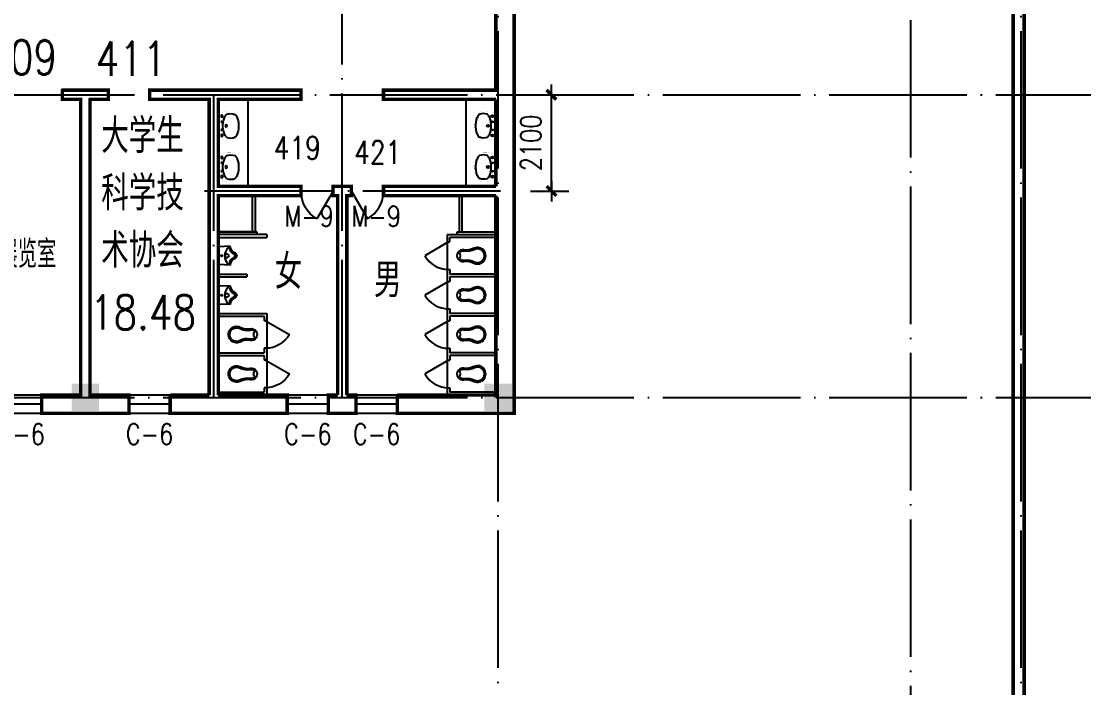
# Model space of a CAD drawing. Extents: x -55219 to 470149, y 494712 to 780039.
# Drawn here: x 415908 to 439073, y 649070 to 663608 of the extents above; entities that cross this region are included whole.
import ezdxf
from ezdxf.enums import TextEntityAlignment as Align

# ---------------------------------------------------------------- set-up
doc = ezdxf.new("R2010")
doc.units = 0
doc.header["$LTSCALE"] = 1500
doc.header["$MEASUREMENT"] = 0
doc.linetypes.add('DOTE', pattern=[2.42, 2, -0.2, 0.02, -0.2])
doc.layers.get('0').update_dxf_attribs({"linetype": 'CONTINUOUS'})
doc.layers.get('DEFPOINTS').update_dxf_attribs({"linetype": 'CONTINUOUS'})
for name, color, linetype in [('COLUMN', 7, 'CONTINUOUS'), ('DOTE', 1, 'DOTE'), ('LVTRY', 6, 'CONTINUOUS'), ('PUB_TEXT', 7, 'CONTINUOUS'), ('PUB_WALL', 255, 'CONTINUOUS'), ('WALL', 255, 'CONTINUOUS'), ('WINDOW', 2, 'CONTINUOUS'), ('WINDOW_TEXT', 7, 'CONTINUOUS')]:
    doc.layers.add(name, color=color, linetype=linetype)
doc.styles.add('_HZTXT', font='txt.shx', dxfattribs={"width": 0.8, "bigfont": 'hztxt.shx'})
doc.styles.add('_SIMPLEX', font='SIMPLEX.shx', dxfattribs={"width": 0.6})
doc.styles.add('DIM_FONT', font='SIMPLEX.shx', dxfattribs={"width": 0.8})
doc.styles.add('SIMPLEX', font='SIMPLEX.SHX')
doc.dimstyles.new('DIMN150', dxfattribs={"dimscale": 1.5, "dimtxt": 300, "dimasz": 1, "dimexe": 250, "dimexo": 300, "dimgap": 150, "dimtad": 1, "dimdec": 0, "dimzin": 0, "dimdsep": 46, "dimtxsty": 'DIM_FONT', "dimblk": '_DIMX', "dimcen": 0.09, "dimclrt": 7, "dimadec": 0, "dimazin": 0, "dimtfac": 1, "dimtdec": 0, "dimtix": 1, "dimtmove": 2, "dimatfit": 3, "dimldrblk": '_DIMX', "dimfxl": 1, "dimtolj": 1, "dimtzin": 0, "dimarcsym": 0})

# ---------------------------------------------------------------- blocks, each defined once
blk = doc.blocks.new('M_E8')
for p, q in [((-204, -257), (-194, -2)), ((-194, -2), (196, -2)), ((206, -257), (196, -2))]:
    blk.add_line(p, q)
at = {"const_width": 1.5}
for points in [[(-196, 0), (196, 0), (206, -257, -4.356259)], [(-194, -2), (-204, -257, 0.758087)]]:
    blk.add_lwpolyline(points, format="xyb", dxfattribs=at)
for points in [[(-2, -142), (6, -142), (12, -146), (19, -148), (25, -152), (29, -158), (34, -166), (37, -174), (39, -183), (37, -191), (35, -200), (29, -208), (25, -214), (17, -219), (12, -223), (4, -224), (-2, -224), (-6, -224), (-11, -223), (-18, -221), (-26, -217), (-32, -213), (-37, -207), (-42, -199), (-44, -190), (-45, -183), (-42, -173), (-40, -164), (-35, -158), (-31, -150), (-26, -148), (-24, -144), (-18, -143), (-14, -143), (-12, -142), (-8, -142), (-6, -141), (-2, -142)], [(-204, -257), (-194, -258), (-194, -258), (-183, -260), (-175, -261), (-165, -264), (-156, -268), (-147, -271), (-138, -275), (-128, -281), (-119, -287), (-109, -295), (-102, -300), (-94, -308), (-86, -316), (-79, -324), (-74, -332), (-68, -340), (-62, -348), (-58, -356), (-54, -366), (-50, -374), (-43, -383), (-36, -389), (-30, -392), (-23, -395), (-17, -398), (-9, -399), (0, -399), (13, -398), (23, -395), (29, -392), (35, -389), (43, -385), (49, -380), (54, -374), (58, -366), (62, -357), (65, -347), (71, -340), (75, -332), (80, -325), (85, -319), (91, -313), (95, -308), (100, -302), (106, -295), (113, -290), (119, -285), (126, -280), (132, -277), (139, -273), (145, -271), (154, -268), (162, -264), (173, -261), (183, -259), (191, -258), (199, -257), (206, -257)]]:
    blk.add_lwpolyline(points, dxfattribs=at)
for centre, radius in [((-3, -184), 41.7), ((-1, -74), 15)]:
    blk.add_circle(centre, radius)
for centre, radius, start, end in [((-158, -223), 22.7, 134.5857, 206.4573), ((-2, -389), 250, 46.6458, 133.3542), ((162, -222), 16.2, 297.1389, 62.8611), ((-218, -432), 176, 26.1838, 85.5792), ((-198, -412), 179, 22.2984, 83.8043), ((1, -338), 63.3, 194.7447, 345.2553), ((4, -329), 38.6, 202.7778, 341.3609), ((201, -407), 174, 100.5676, 157.7034), ((215, -425), 168, 93.3348, 155.3309)]:
    blk.add_arc(centre, radius, start, end)
blk.add_point((1, -402))
at = {"width": 0.8, "flags": 9}
for tag in ['XSIZE', 'YSIZE']:
    blk.add_attdef(tag, (0, 0), '', height=0.5, dxfattribs=at)
blk = doc.blocks.new('P_WCFL01')
blk.add_lwpolyline([(128, -476, -0.181036), (163, -256, 1.566077), (-163, -256, -0.181036), (-128, -476, 1.18639)], format="xyb", close=True)
for points in [[(99, -482, -0.179698), (137, -242, 1.55292), (-137, -242, -0.179698), (-99, -482, 0.263172), (-65, -574, -0.179698)], [(65, -574, 0.263172), (99, -482, -0.179698)]]:
    blk.add_lwpolyline(points, format="xyb")
blk.add_arc((0, -659), 107, 52.646, 127.354)
blk = doc.blocks.new('M_A1SFU')
blk.add_line((-0.5, 0), (0, -0.866))
blk.add_arc((-0.5, 0), 1, 300, 0)
blk = doc.blocks.new('_FZH')
blk.add_solid([(0.5, 0.5), (0.5, -0.5), (-0.5, 0.5), (-0.5, -0.5)])
blk = doc.blocks.new('_WBLK')
for p, q in [((-0.5, 0.5), (0.5, 0.5)), ((-0.5, 0), (0.5, 0)), ((-0.5, -0.5), (0.5, -0.5))]:
    blk.add_line(p, q)
at = {"layer": 'WINDOW_TEXT', "style": 'SIMPLEX', "flags": 9}
blk.add_attdef('A', text='', height=1, dxfattribs=at).set_placement((0, 1.5), align=Align.MIDDLE)
blk = doc.blocks.new('M_E11')
for p, q in [((-280, -10), (-280, 0)), ((280, 0), (280, -10)), ((-251, -189), (-251, -186)), ((-248, -183), (-250, -185))]:
    blk.add_line(p, q)
at = {"const_width": 1.5}
for points in [[(-280, 0), (280, 0)], [(-326, -200), (-280, -5)], [(326, -204), (280, -5)]]:
    blk.add_lwpolyline(points, dxfattribs=at)
for points in [[(-326, -200, 0.008223), (-326, -204, 0.149285)], [(-326, -266, 0.149285), (-304, -337, 0.107079), (-231, -408, 0.075625), (-131, -450, 0.062436), (-1, -467, 0.062436), (130, -452, 0.075625), (230, -410, 0.107079), (304, -339, 0.149285), (326, -268, 0.005205), (326, -266, 0.086596)]]:
    blk.add_lwpolyline(points, format="xyb", dxfattribs=at)
at = {"const_width": 1.5, "flags": 128}
for points in [[(-326, -204), (-326, -268)], [(326, -204), (326, -268)]]:
    blk.add_lwpolyline(points, dxfattribs=at)
at = {"flags": 128}
for points in [[(-253, -188, 0.172546), (-250, -358, 0.726395)], [(253, -188, -0.172546), (250, -358, -0.726395)]]:
    blk.add_lwpolyline(points, format="xyb", dxfattribs=at)
for points in [[(253, -188, 0.098208), (193, -141, 0.066287), (110, -111, 0.052428), (0, -100, 0.052428), (-110, -111, 0.066287), (-193, -141, 0.093876), (-251, -186, 0.171377)], [(-250, -358, 0.091341), (-193, -401, 0.066287), (-110, -431, 0.052428), (0, -442, 0.052428), (110, -431, 0.066287), (193, -401, 0.091756), (250, -358, 0.171377)]]:
    blk.add_lwpolyline(points, format="xyb")
for centre, radius in [((-210, -75), 24), ((-210, -75), 24), ((-210, -75), 24), ((-90, -65), 10), ((0, -170), 25), ((0, -170), 15), ((90, -65), 10), ((210, -75), 24)]:
    blk.add_circle(centre, radius)
blk.add_arc((-250, -186), 1, 131.3224, 180)
at = {"width": 0.8, "flags": 9}
for tag in ['XSIZE', 'YSIZE']:
    blk.add_attdef(tag, (0, 0), '', height=0.5, dxfattribs=at)
blk = doc.blocks.new('_DIMX')
blk.add_line((-150, 0), (150, 0))
at = {"const_width": 50}
blk.add_lwpolyline([(-70, -70), (70, 70)], dxfattribs=at)
blk = doc.blocks.new('*D844')
at = {"color": 0, "linetype": 'ByBlock'}
for p, q in [((427007, 662005), (427843, 662005)), ((427468, 659906), (427468, 662003)), ((427007, 659905), (427843, 659905))]:
    blk.add_line(p, q, dxfattribs=at)
at = {"layer": 'DEFPOINTS', "color": 0, "linetype": 'ByBlock'}
for p in [(426557, 662005), (427468, 662005), (426557, 659905)]:
    blk.add_point(p, dxfattribs=at)
at = {"color": 0, "linetype": 'ByBlock', "xscale": 1.5, "yscale": 1.5, "zscale": 1.5}
for p, rotation in [((427468, 662005), 90), ((427468, 659905), 270)]:
    blk.add_blockref('_DIMX', p, dxfattribs=dict(at, rotation=rotation))
at = {"color": 7, "linetype": 'ByBlock', "insert": (427018, 660955), "char_height": 450, "attachment_point": 5, "rotation": 90, "style": 'DIM_FONT'}
blk.add_mtext('\\A1;2100', dxfattribs=at)
blk = doc.blocks.new('_DBLK')
blk.add_line((-0.5, 0), (0, -0.866))
blk.add_arc((-0.5, 0), 1, 300, 0)
at = {"layer": 'WINDOW_TEXT', "style": 'SIMPLEX', "flags": 9}
blk.add_attdef('A', text='', height=1, dxfattribs=at).set_placement((0, 1.5), align=Align.MIDDLE)

msp = doc.modelspace()

# ---------------------------------------------------------------- linework, layer by layer
at = {"layer": 'DOTE'}
for p, q in [((426305.2, 605943), (426305.2, 674505.6)), ((435305.2, 606183.3), (435305.2, 674505.6)), ((437705, 605943), (437705, 674505.6)), ((422905.2, 655404.9), (422905.2, 664404.9)), ((364555.2, 662004.9), (444227.5, 662004.9)), ((420105.2, 655404.9), (420105.2, 662004.9)), ((426355.2, 659904.9), (419905.2, 659904.9)), ((364555.2, 655404.9), (444227.5, 655404.9))]:
    msp.add_line(p, q, dxfattribs=at)
at = {"layer": 'LVTRY'}
for p, q in [((420853.3, 660004.9), (420853.3, 661904.9)), ((425607.2, 660004.9), (425607.2, 661904.9)), ((420945.1, 659804.9), (420944.4, 659014.9)), ((420945.1, 659804.9), (420944.4, 659014.9)), ((421005.1, 659804.9), (421004.4, 659014.9)), ((421005.1, 659804.9), (421004.4, 659014.9)), ((425455.4, 659804.9), (425455.4, 659014.9)), ((425455.4, 659804.9), (425455.4, 659014.9)), ((425515.4, 659804.9), (425515.4, 659014.9)), ((425515.4, 659804.9), (425515.4, 659014.9)), ((421044.4, 659014.9), (420204.5, 659014.9)), ((420204.5, 659014.9), (421044.4, 659014.9)), ((421265.2, 658954.9), (420204.5, 658954.9)), ((420204.5, 658954.9), (420204.5, 655454.9)), ((421044.4, 658954.9), (420204.5, 658954.9)), ((421044.4, 658954.9), (420204.5, 658954.9)), ((420204.5, 658893.9), (421265.2, 658893.9)), ((420204.5, 658893.9), (421204.5, 658893.9)), ((421044.4, 658954.9), (421044.4, 659014.9)), ((421044.4, 659014.9), (421044.4, 658954.9)), ((421265.2, 658954.9), (421265.2, 658893.9)), ((425194.5, 658954.9), (425194.5, 655454.9)), ((425194.5, 658954.9), (425194.5, 658794.3)), ((425194.5, 658954.9), (426255.2, 658954.9)), ((426255.2, 658893.9), (425255.2, 658893.9)), ((426255.2, 658893.9), (425255.2, 658893.9)), ((425255.2, 658794.3), (425255.2, 658893.9)), ((425415.4, 658954.9), (425415.4, 659014.9)), ((425415.4, 659014.9), (426255.2, 659014.9)), ((425415.4, 658954.9), (425415.4, 659014.9)), ((425415.4, 659014.9), (426255.2, 659014.9)), ((425195.2, 658794.3), (425255.2, 658794.3)), ((425195.2, 658193.9), (425255.2, 658193.9)), ((425195.2, 658193.9), (425195.2, 657933.9)), ((425255.2, 658193.9), (425255.2, 658093.9)), ((420204.5, 658093.9), (420822.6, 658093.9)), ((420204.5, 658093.9), (420822.6, 658093.9)), ((420204.5, 658033.9), (420822.6, 658033.9)), ((420822.6, 658093.9), (420822.6, 658033.9)), ((425195.2, 657933.9), (425255.2, 657933.9)), ((426255.2, 658093.9), (425255.2, 658093.9)), ((426255.2, 658093.9), (425255.2, 658093.9)), ((426255.2, 658033.9), (425255.2, 658033.9)), ((425255.2, 658033.9), (425255.2, 657933.9)), ((420204.5, 657234.3), (421265.2, 657234.3)), ((420204.5, 657234.3), (421204.5, 657234.3)), ((421265.2, 657234.3), (421265.2, 655454.9)), ((425195.2, 657334.3), (425195.2, 657074.3)), ((425195.2, 657334.3), (425255.2, 657334.3)), ((425255.2, 657334.3), (425255.2, 657234.3)), ((426255.2, 657234.3), (425255.2, 657234.3)), ((426255.2, 657234.3), (425255.2, 657234.3)), ((420204.5, 657174.3), (421204.5, 657174.3)), ((421204.5, 657174.3), (421204.5, 657074.3)), ((421264.5, 657074.3), (421204.5, 657074.3)), ((425195.2, 657074.3), (425255.2, 657074.3)), ((425255.2, 657174.3), (425255.2, 657074.3)), ((426255.2, 657174.3), (425255.2, 657174.3)), ((420204.5, 656374.6), (421204.5, 656374.6)), ((420204.5, 656374.6), (421204.5, 656374.6)), ((420204.5, 656314.6), (421204.5, 656314.6)), ((421204.5, 656474.6), (421204.5, 656374.6)), ((421264.5, 656474.6), (421204.5, 656474.6)), ((421204.5, 656314.6), (421204.5, 656214.6)), ((421264.5, 656474.6), (421264.5, 656214.6)), ((425195.2, 656474.6), (425255.2, 656474.6)), ((425195.2, 656474.6), (425195.2, 656214.6)), ((425255.2, 656474.6), (425255.2, 656374.6)), ((426255.2, 656374.6), (425255.2, 656374.6)), ((426255.2, 656374.6), (425255.2, 656374.6)), ((425255.2, 656314.6), (425255.2, 656214.6)), ((426255.2, 656314.6), (425255.2, 656314.6)), ((421264.5, 656214.6), (421204.5, 656214.6)), ((425195.2, 656214.6), (425255.2, 656214.6)), ((421204.5, 655614.9), (421204.5, 655514.9)), ((421204.5, 655614.9), (421204.5, 655514.9)), ((421264.5, 655614.9), (421204.5, 655614.9)), ((421264.5, 655614.9), (421204.5, 655614.9)), ((421264.5, 655614.9), (421264.5, 655454.9)), ((425195.2, 655614.9), (425195.2, 655454.9)), ((425195.2, 655614.9), (425255.2, 655614.9)), ((425195.2, 655614.9), (425255.2, 655614.9)), ((425255.2, 655614.9), (425255.2, 655514.9)), ((425255.2, 655614.9), (425255.2, 655514.9)), ((420204.5, 655514.9), (421204.5, 655514.9)), ((420204.5, 655514.9), (421204.5, 655514.9)), ((420204.5, 655514.9), (421204.5, 655514.9)), ((420204.5, 655514.9), (421204.5, 655514.9)), ((420204.5, 655514.9), (421204.5, 655514.9)), ((420204.5, 655514.9), (421204.5, 655514.9)), ((420204.5, 655454.9), (421204.5, 655454.9)), ((420204.5, 655454.9), (421264.5, 655454.9)), ((420204.5, 655454.9), (421204.5, 655454.9)), ((420204.5, 655454.9), (421264.5, 655454.9)), ((426255.2, 655454.9), (425195.2, 655454.9)), ((426255.2, 655454.9), (425195.2, 655454.9)), ((426255.2, 655514.9), (425255.2, 655514.9)), ((426255.2, 655514.9), (425255.2, 655514.9)), ((426255.2, 655514.9), (425255.2, 655514.9)), ((426255.2, 655514.9), (425255.2, 655514.9)), ((426255.2, 655514.9), (425255.2, 655514.9)), ((426255.2, 655514.9), (425255.2, 655514.9)), ((426255.2, 655454.9), (425255.2, 655454.9)), ((426255.2, 655454.9), (425255.2, 655454.9))]:
    msp.add_line(p, q, dxfattribs=at)
at = {"layer": 'PUB_WALL', "const_width": 75}
for points in [[(424105.2, 655454.9), (424105.2, 655054.9), (426655.2, 655054.9), (426655.2, 665604.9), (426255.2, 665604.9), (426255.2, 664504.9), (426255.2, 662104.9), (423805.2, 662104.9), (423805.2, 661904.9), (426255.2, 661904.9)], [(437773, 623778.6), (437773, 664904.9), (426655.2, 664904.9)], [(437533, 623878), (437533, 664664.9), (426655.2, 664664.9)], [(416805.2, 661904.9), (416805.2, 662104.4), (416805.7, 662104.9), (417805.2, 662104.9), (417805.2, 661904.9), (417405.7, 661904.9), (417405.2, 661904.4), (417405.2, 655454.9), (418255.2, 655454.9), (418255.2, 655054.9), (416355.2, 655054.9), (416355.2, 655454.9), (417205.2, 655454.9), (417205.2, 661904.9), (416805.2, 661904.9)], [(420005.2, 655454.9), (420005.2, 661904.9), (418705.2, 661904.9), (418705.2, 662104.9), (422005.2, 662104.9), (422005.2, 661904.9), (420205.2, 661904.9), (420205.2, 660004.9), (422005.2, 660004.9), (422005.2, 659804.9), (420205.2, 659804.9), (420204.5, 655454.9)], [(426255.2, 660004.9), (426255.2, 661904.9)], [(423005.2, 655454.9), (423005.2, 659804.9), (423105.2, 659804.9), (423105.2, 660004.9), (422705.2, 660004.9), (422705.2, 659804.9), (422805.2, 659804.9), (422805.2, 655454.9)], [(426255.2, 660004.9), (423805.2, 660004.9), (423805.2, 659804.9), (426255.2, 659804.9)], [(426255.2, 655404.9), (426255.2, 659804.9)], [(420204.5, 655454.9), (421705.2, 655454.9), (421705.2, 655054.9), (419155.2, 655054.9)], [(419155.2, 655454.9), (419155.2, 655054.9), (421705.2, 655054.9)], [(419155.2, 655454.9), (420005.2, 655454.9)], [(421100.6, 655454.9), (420700.6, 655454.9)], [(423005.2, 655454.9), (423205.2, 655454.9), (423205.2, 655054.9), (422605.2, 655054.9)], [(422805.2, 655454.9), (422605.2, 655454.9), (422605.2, 655054.9), (422755.2, 655054.9)], [(426255.2, 655454.9), (424105.2, 655454.9)], [(418255.2, 655054.9), (416355.2, 655054.9)]]:
    msp.add_lwpolyline(points, dxfattribs=at)
at = {"layer": 'WALL'}
for p, q in [((426655.2, 655054.9), (426655.2, 665604.9)), ((437773, 623778.6), (437773, 664904.9)), ((426255.2, 662104.9), (426255.2, 664504.9)), ((416805.2, 662104.4), (416805.7, 662104.9)), ((416805.2, 662104.4), (416805.2, 661904.9)), ((416805.7, 662104.9), (417805.2, 662104.9)), ((417805.2, 661904.9), (417805.2, 662104.9)), ((418705.2, 661904.9), (418705.2, 662104.9)), ((422005.2, 662104.9), (418705.2, 662104.9)), ((422005.2, 661904.9), (422005.2, 662104.9)), ((426255.2, 662104.9), (423805.2, 662104.9)), ((423805.2, 661904.9), (423805.2, 662104.9)), ((416805.2, 661904.9), (417205.2, 661904.9)), ((417205.2, 655454.9), (417205.2, 661904.9)), ((417405.7, 661904.9), (417405.2, 661904.4)), ((417405.2, 655454.9), (417405.2, 661904.4)), ((417405.7, 661904.9), (417805.2, 661904.9)), ((420005.2, 661904.9), (418705.2, 661904.9)), ((420005.2, 655454.9), (420005.2, 661904.9)), ((422005.2, 661904.9), (420205.2, 661904.9)), ((420205.2, 660004.9), (420205.2, 661904.9)), ((426255.2, 661904.9), (423805.2, 661904.9)), ((426255.2, 660004.9), (426255.2, 661904.9)), ((420205.2, 660004.9), (422005.2, 660004.9)), ((422005.2, 659804.9), (422005.2, 660004.9)), ((422705.2, 660004.9), (423105.2, 660004.9)), ((422705.2, 659804.9), (422705.2, 660004.9)), ((423105.2, 659804.9), (423105.2, 660004.9)), ((423805.2, 659804.9), (423805.2, 660004.9)), ((423805.2, 660004.9), (426255.2, 660004.9)), ((420204.5, 655454.9), (420205.2, 659804.9)), ((420205.2, 659804.9), (422005.2, 659804.9)), ((422705.2, 659804.9), (422805.2, 659804.9)), ((422805.2, 655454.9), (422805.2, 659804.9)), ((423005.2, 655454.9), (423005.2, 659804.9)), ((423005.2, 659804.9), (423105.2, 659804.9)), ((423805.2, 659804.9), (426255.2, 659804.9)), ((426255.2, 655404.9), (426255.2, 659804.9)), ((425415.4, 658954.9), (426255.2, 658954.9)), ((416355.2, 655454.9), (416355.2, 655054.9)), ((417205.2, 655454.9), (416355.2, 655454.9)), ((417405.2, 655454.9), (418255.2, 655454.9)), ((418255.2, 655454.9), (418255.2, 655054.9)), ((419155.2, 655454.9), (419155.2, 655054.9)), ((419155.2, 655454.9), (420005.2, 655454.9)), ((421705.2, 655454.9), (420204.5, 655454.9)), ((421100.6, 655454.9), (420700.6, 655454.9)), ((421705.2, 655454.9), (421705.2, 655054.9)), ((422605.2, 655454.9), (422605.2, 655054.9)), ((422805.2, 655454.9), (422605.2, 655454.9)), ((423205.2, 655454.9), (423005.2, 655454.9)), ((423205.2, 655454.9), (423205.2, 655054.9)), ((424105.2, 655454.9), (424105.2, 655054.9)), ((426255.2, 655454.9), (424105.2, 655454.9)), ((418255.2, 655054.9), (416355.2, 655054.9)), ((418255.2, 655054.9), (416355.2, 655054.9)), ((421705.2, 655054.9), (419155.2, 655054.9)), ((421705.2, 655054.9), (419155.2, 655054.9)), ((423205.2, 655054.9), (422605.2, 655054.9)), ((422755.2, 655054.9), (422605.2, 655054.9)), ((426655.2, 655054.9), (424105.2, 655054.9))]:
    msp.add_line(p, q, dxfattribs=at)

# ---------------------------------------------------------------- block references
at = {"layer": 'COLUMN', "xscale": 600, "yscale": 600, "zscale": 600}
for p in [(417305.2, 655404.9), (426305.2, 655404.9)]:
    msp.add_blockref('_FZH', p, dxfattribs=at)
at = {"layer": 'LVTRY', "xscale": -1}
for name, p, rotation in [('M_E11', (420205.2, 661327.2), 89.99999999999999), ('M_E11', (420205.2, 660427.2), 89.99999999999999), ('P_WCFL01', (420423.9, 656774.6), 90.00000000000455), ('P_WCFL01', (420423.9, 655914.9), 90.00000000000455)]:
    msp.add_blockref(name, p, dxfattribs=dict(at, rotation=rotation))
at = {"layer": 'LVTRY'}
for name, p, rotation in [('M_E11', (426255.2, 661327.2), 270), ('M_E11', (426255.2, 660427.2), 270), ('M_E8', (420204.5, 658493.4), 89.99999999999999), ('P_WCFL01', (426035.8, 658493.9), 269.9999999999955), ('M_E8', (420204.5, 657633.4), 89.99999999999999), ('P_WCFL01', (426035.8, 657634.3), 269.9999999999955), ('P_WCFL01', (426035.8, 656774.6), 269.9999999999955), ('P_WCFL01', (426035.8, 655914.9), 269.9999999999955)]:
    msp.add_blockref(name, p, dxfattribs=dict(at, rotation=rotation))
at = {"layer": 'WINDOW'}
ref = msp.add_blockref('_DBLK', (422354.9, 659904.9), dxfattribs=dict(at, xscale=-700, yscale=700, zscale=700))
ref.add_attrib('A', 'M-9', dxfattribs={"layer": 'WINDOW_TEXT', "height": 450, "style": '_SIMPLEX', "width": 0.8, "flags": 8}).set_placement((422181.2, 659354.9), align=Align.MIDDLE)
ref = msp.add_blockref('_DBLK', (423455.5, 659904.9), dxfattribs=dict(at, xscale=700, yscale=700, zscale=700))
ref.add_attrib('A', 'M-9', dxfattribs={"layer": 'WINDOW_TEXT', "height": 450, "style": '_SIMPLEX', "width": 0.8, "flags": 8}).set_placement((423646.7, 659354.9), align=Align.MIDDLE)
at = {"layer": 'WINDOW', "yscale": 600, "zscale": 600}
for p, xscale, rotation in [((425225.2, 658494.3), 600, 270), ((425225.2, 657634.3), 600, 270), ((421234.5, 656774.6), -600, 89.99999999999999), ((425225.2, 656774.6), 600, 270), ((421234.5, 655914.9), -600, 89.99999999999999), ((425225.2, 655914.9), 600, 270)]:
    msp.add_blockref('M_A1SFU', p, dxfattribs=dict(at, xscale=xscale, rotation=rotation))
at = {"layer": 'WINDOW'}
ref = msp.add_blockref('_WBLK', (415905.2, 655254.9), dxfattribs=dict(at, xscale=900, yscale=399.9999999998253, zscale=900, rotation=180))
ref.add_attrib('A', 'C-6', dxfattribs={"layer": 'WINDOW_TEXT', "height": 450, "style": '_SIMPLEX', "width": 0.8, "flags": 8}).set_placement((415905.2, 654604.9), align=Align.MIDDLE)
ref = msp.add_blockref('_WBLK', (418705.2, 655254.9), dxfattribs=dict(at, xscale=900, yscale=399.9999999999417, zscale=900, rotation=180))
ref.add_attrib('A', 'C-6', dxfattribs={"layer": 'WINDOW_TEXT', "height": 450, "style": '_SIMPLEX', "width": 0.8, "flags": 8}).set_placement((418705.2, 654604.9), align=Align.MIDDLE)
ref = msp.add_blockref('_WBLK', (422155.2, 655254.9), dxfattribs=dict(at, xscale=900, yscale=400.0000000001164, zscale=900, rotation=180))
ref.add_attrib('A', 'C-6', dxfattribs={"layer": 'WINDOW_TEXT', "height": 450, "style": '_SIMPLEX', "width": 0.8, "flags": 8}).set_placement((422155.2, 654604.9), align=Align.MIDDLE)
ref = msp.add_blockref('_WBLK', (423655.2, 655254.9), dxfattribs=dict(at, xscale=900, yscale=399.9999999999417, zscale=900, rotation=180))
ref.add_attrib('A', 'C-6', dxfattribs={"layer": 'WINDOW_TEXT', "height": 450, "style": '_SIMPLEX', "width": 0.8, "flags": 8}).set_placement((423655.2, 654604.9), align=Align.MIDDLE)

# ---------------------------------------------------------------- texts
at = {"layer": 'LVTRY', "color": 0, "attachment_point": 1, "style": 'DIM_FONT'}
for s, insert, char_height, width in [('409', (415145.5, 663195.3), 750, 2156.339), ('411', (417530.5, 663164), 750, 2156.339), ('{\\Ftxt,hztxt|c134;大学生科学技术协会}', (417652.1, 661481.8), 750, 2146.307), ('{\\C1;419}', (421411.4, 661097.7), 500, 2156.339), ('{\\C1;421}', (423165.5, 661001.3), 500, 1045.319), ('{\\Ftxt,hztxt|c134;\\C1;女}', (421435.3, 658516.9), 750, 901.138), ('{\\Ftxt,hztxt|c134;\\C1;男}', (423598, 658336.8), 750, 720.91), ('18.48', (417405.2, 657632.3), 750, 2872.782)]:
    msp.add_mtext(s, dxfattribs=dict(at, insert=insert, char_height=char_height, width=width))
at = {"layer": 'PUB_TEXT', "style": '_HZTXT', "width": 0.7}
msp.add_text(' 大学生创业中心成果展览室', height=600, dxfattribs=at).set_placement((411257.9, 658231))

# ---------------------------------------------------------------- dimensions: what is measured, and where the dimension line sits
at = {"layer": 'LVTRY'}
dim = msp.add_linear_dim(base=(427468.5, 662004.9), p1=(426557, 659904.9), p2=(426557, 662004.9), angle=90, dimstyle='DIMN150', dxfattribs=at)
dim.commit()
dim.dimension.update_dxf_attribs({"geometry": '*D844', "text_midpoint": (427018.5, 660954.9)})

doc.saveas('drawing.dxf')
